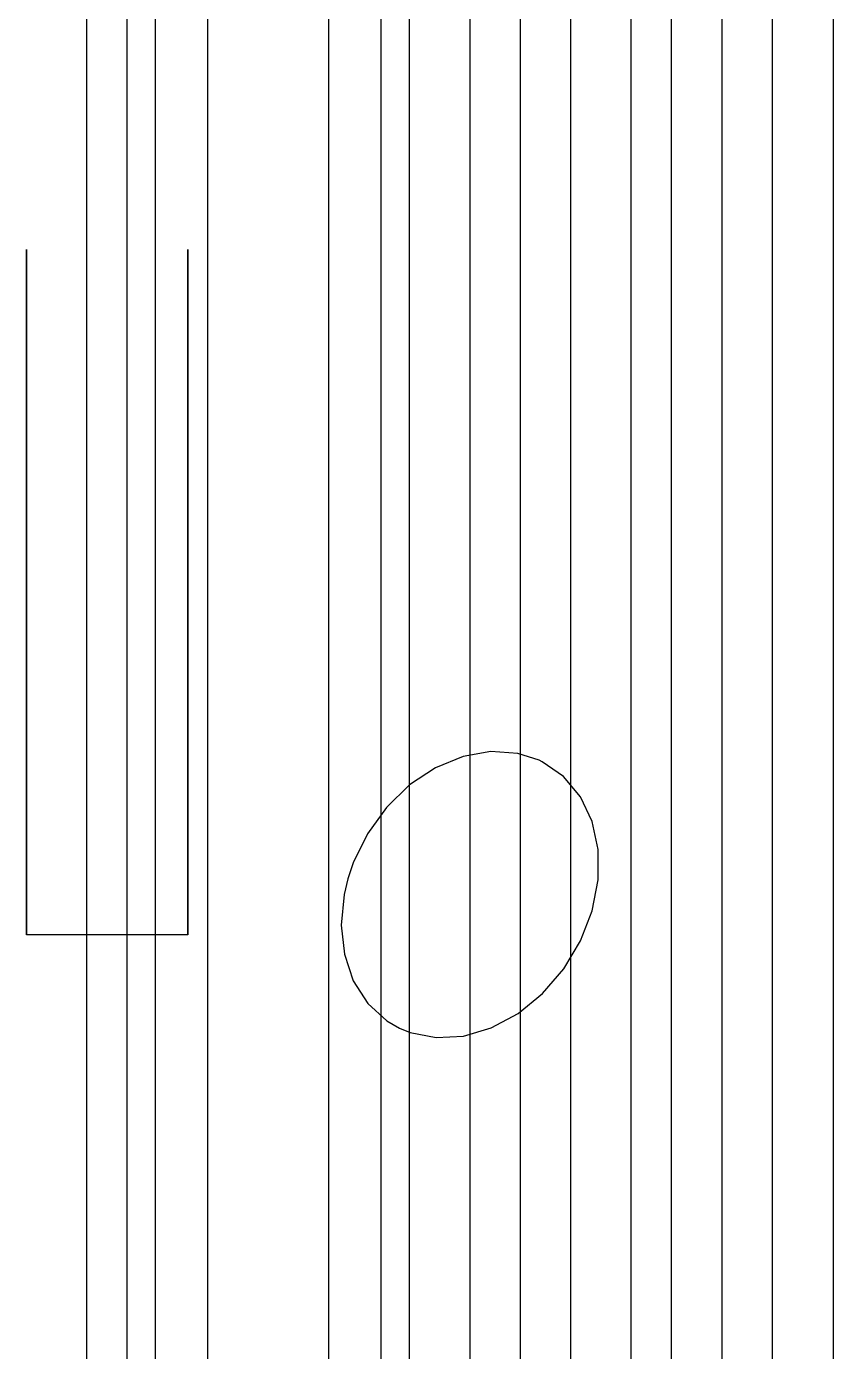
# Model space of a CAD drawing. Header units: millimetres. Extents: x -1175 to 655, y -895 to 720.
# Drawn here: x -977.22 to -972.82, y 45.99 to 53.22 of the extents above; entities that cross this region are included whole.
import ezdxf

# ---------------------------------------------------------------- set-up
doc = ezdxf.new("R2010")
doc.units = ezdxf.units.MM
doc.layers.add('HIDDEN', color=8, linetype='Continuous')

msp = doc.modelspace()

# ---------------------------------------------------------------- linework, layer by layer
at = {"layer": 'HIDDEN'}
for points in [[(-974.7984, 31.32), (-974.7984, 56.84)], [(-974.7984, 31.32), (-974.7984, 56.84)], [(-974.7984, 32.48), (-974.7984, 56.84)], [(-974.7984, 31.32), (-974.7984, 56.84)], [(-974.5234, 31.65), (-974.5234, 56.51)], [(-974.5234, 31.65), (-974.5234, 56.51)], [(-974.5234, 31.65), (-974.5234, 56.51)], [(-974.5234, 31.65), (-974.5234, 56.51)], [(-976.6684, 31.1), (-976.6684, 56.4)], [(-976.6684, 31.1), (-976.6684, 56.4)], [(-976.6684, 32.48), (-976.6684, 56.4)], [(-976.6684, 31.1), (-976.6684, 56.4)], [(-976.5144, 31.1), (-976.5144, 56.4)], [(-976.5144, 31.1), (-976.5144, 56.4)], [(-976.5144, 31.1), (-976.5144, 56.4)], [(-976.5144, 31.1), (-976.5144, 56.4)], [(-976.5144, 31.1), (-976.5144, 56.4)], [(-976.5144, 31.1), (-976.5144, 56.4)], [(-976.5144, 31.1), (-976.5144, 56.4)], [(-976.5144, 31.1), (-976.5144, 56.4)], [(-976.5144, 31.1), (-976.5144, 56.4)], [(-976.5144, 31.1), (-976.5144, 56.4)], [(-976.5144, 31.1), (-976.5144, 56.4)], [(-976.5144, 31.1), (-976.5144, 56.4)], [(-976.5144, 31.1), (-976.5144, 56.4)], [(-976.5144, 31.1), (-976.5144, 56.4)], [(-976.5144, 31.1), (-976.5144, 56.4)], [(-976.5144, 31.1), (-976.5144, 56.4)], [(-976.5144, 31.1), (-976.5144, 56.4)], [(-976.5144, 31.1), (-976.5144, 56.4)], [(-976.5144, 31.1), (-976.5144, 56.4)], [(-976.5144, 31.1), (-976.5144, 56.4)], [(-976.2284, 31.1), (-976.2284, 56.4)], [(-976.2284, 31.1), (-976.2284, 56.4)], [(-975.5684, 31.1), (-975.5684, 56.4)], [(-975.5684, 31.1), (-975.5684, 56.4)], [(-975.2824, 31.1), (-975.2824, 56.4)], [(-975.2824, 31.1), (-975.2824, 56.4)], [(-975.2824, 31.1), (-975.2824, 56.4)], [(-975.2824, 31.1), (-975.2824, 56.4)], [(-975.2824, 31.1), (-975.2824, 56.4)], [(-975.2824, 31.1), (-975.2824, 56.4)], [(-975.2824, 31.1), (-975.2824, 56.4)], [(-975.2824, 31.1), (-975.2824, 56.4)], [(-975.2824, 31.1), (-975.2824, 56.4)], [(-975.2824, 31.1), (-975.2824, 56.4)], [(-975.2824, 31.1), (-975.2824, 56.4)], [(-975.2824, 31.1), (-975.2824, 56.4)], [(-975.2824, 31.1), (-975.2824, 56.4)], [(-975.2824, 31.1), (-975.2824, 56.4)], [(-975.2824, 31.1), (-975.2824, 56.4)], [(-975.2824, 31.1), (-975.2824, 56.4)], [(-975.2824, 31.1), (-975.2824, 56.4)], [(-975.2824, 31.1), (-975.2824, 56.4)], [(-975.2824, 31.1), (-975.2824, 56.4)], [(-975.2824, 31.1), (-975.2824, 56.4)], [(-975.1284, 31.1), (-975.1284, 56.4)], [(-975.1284, 31.1), (-975.1284, 56.4)], [(-975.1284, 32.48), (-975.1284, 56.4)], [(-975.1284, 31.1), (-975.1284, 56.4)], [(-974.2484, 31.98), (-974.2484, 56.18)], [(-974.2484, 31.98), (-974.2484, 56.18)], [(-974.2484, 31.98), (-974.2484, 56.18)], [(-974.2484, 31.98), (-974.2484, 56.18)], [(-973.6984, 32.53), (-973.6984, 55.63)], [(-973.6984, 32.53), (-973.6984, 55.63)], [(-973.6984, 32.53), (-973.6984, 55.63)], [(-973.6984, 32.53), (-973.6984, 55.63)], [(-973.6984, 32.53), (-973.6984, 55.63)], [(-973.6984, 32.53), (-973.6984, 55.63)], [(-973.4234, 32.805), (-973.4234, 55.355)], [(-973.4234, 32.805), (-973.4234, 55.355)], [(-973.4234, 32.805), (-973.4234, 55.355)], [(-973.4234, 32.805), (-973.4234, 55.355)], [(-973.4234, 32.805), (-973.4234, 55.355)], [(-973.4234, 32.805), (-973.4234, 55.355)], [(-973.4234, 32.805), (-973.4234, 55.355)], [(-973.4234, 32.805), (-973.4234, 55.355)], [(-973.1484, 33.08), (-973.1484, 55.08)], [(-973.1484, 33.08), (-973.1484, 55.08)], [(-973.1484, 33.08), (-973.1484, 55.08)], [(-973.1484, 33.08), (-973.1484, 55.08)], [(-973.1484, 33.355), (-973.1484, 54.805)], [(-973.1484, 33.355), (-973.1484, 54.805)], [(-973.1484, 33.355), (-973.1484, 54.805)], [(-973.1484, 33.355), (-973.1484, 54.805)], [(-973.1484, 33.355), (-973.1484, 54.805)], [(-973.1484, 33.355), (-973.1484, 54.805)], [(-973.9184, 33.63), (-973.9184, 54.53)], [(-973.9184, 33.63), (-973.9184, 54.53)], [(-973.9184, 33.63), (-973.9184, 54.53)], [(-976.8884, 33.3), (-976.8884, 54.2)], [(-976.8884, 33.3), (-976.8884, 54.2)], [(-972.8153, 34.18), (-972.8153, 53.98)], [(-977.2184, 52), (-977.2184, 51.9457)], [(-977.2184, 51.9457), (-977.2184, 52)], [(-977.2184, 52), (-977.2184, 51.9457)], [(-977.2184, 51.9457), (-977.2184, 52)], [(-977.2184, 52), (-977.2184, 51.9457)], [(-977.2184, 51.9457), (-977.2184, 52)], [(-977.2184, 52), (-977.2184, 51.9457)], [(-977.2184, 51.9457), (-977.2184, 52)], [(-976.3384, 52), (-976.3384, 51.9457)], [(-976.3384, 51.9457), (-976.3384, 52)], [(-976.3384, 52), (-976.3384, 51.9457)], [(-976.3384, 51.9457), (-976.3384, 52)], [(-976.3384, 52), (-976.3384, 51.9457)], [(-976.3384, 51.9457), (-976.3384, 52)], [(-976.3384, 52), (-976.3384, 51.9457)], [(-976.3384, 51.9457), (-976.3384, 52)], [(-977.2184, 51.9457), (-977.2184, 51.7858)], [(-977.2184, 51.7858), (-977.2184, 51.9457)], [(-977.2184, 51.9457), (-977.2184, 51.7858)], [(-977.2184, 51.7858), (-977.2184, 51.9457)], [(-977.2184, 51.9457), (-977.2184, 51.7858)], [(-977.2184, 51.7858), (-977.2184, 51.9457)], [(-977.2184, 51.9457), (-977.2184, 51.7858)], [(-977.2184, 51.7858), (-977.2184, 51.9457)], [(-976.3384, 51.9457), (-976.3384, 51.7858)], [(-976.3384, 51.7858), (-976.3384, 51.9457)], [(-976.3384, 51.9457), (-976.3384, 51.7858)], [(-976.3384, 51.7858), (-976.3384, 51.9457)], [(-976.3384, 51.9457), (-976.3384, 51.7858)], [(-976.3384, 51.7858), (-976.3384, 51.9457)], [(-976.3384, 51.9457), (-976.3384, 51.7858)], [(-976.3384, 51.7858), (-976.3384, 51.9457)], [(-977.2184, 51.7858), (-977.2184, 51.5297)], [(-977.2184, 51.5297), (-977.2184, 51.7858)], [(-977.2184, 51.7858), (-977.2184, 51.5297)], [(-977.2184, 51.5297), (-977.2184, 51.7858)], [(-977.2184, 51.7858), (-977.2184, 51.5297)], [(-977.2184, 51.5297), (-977.2184, 51.7858)], [(-977.2184, 51.7858), (-977.2184, 51.5297)], [(-977.2184, 51.5297), (-977.2184, 51.7858)], [(-976.3384, 51.7858), (-976.3384, 51.5297)], [(-976.3384, 51.5297), (-976.3384, 51.7858)], [(-976.3384, 51.7858), (-976.3384, 51.5297)], [(-976.3384, 51.5297), (-976.3384, 51.7858)], [(-976.3384, 51.7858), (-976.3384, 51.5297)], [(-976.3384, 51.5297), (-976.3384, 51.7858)], [(-976.3384, 51.7858), (-976.3384, 51.5297)], [(-976.3384, 51.5297), (-976.3384, 51.7858)], [(-977.2184, 51.5297), (-977.2184, 51.1923)], [(-977.2184, 51.1923), (-977.2184, 51.5297)], [(-977.2184, 51.5297), (-977.2184, 51.1923)], [(-977.2184, 51.1923), (-977.2184, 51.5297)], [(-977.2184, 51.5297), (-977.2184, 51.1923)], [(-977.2184, 51.1923), (-977.2184, 51.5297)], [(-977.2184, 51.5297), (-977.2184, 51.1923)], [(-977.2184, 51.1923), (-977.2184, 51.5297)], [(-976.3384, 51.5297), (-976.3384, 51.1923)], [(-976.3384, 51.1923), (-976.3384, 51.5297)], [(-976.3384, 51.5297), (-976.3384, 51.1923)], [(-976.3384, 51.1923), (-976.3384, 51.5297)], [(-976.3384, 51.5297), (-976.3384, 51.1923)], [(-976.3384, 51.1923), (-976.3384, 51.5297)], [(-976.3384, 51.5297), (-976.3384, 51.1923)], [(-976.3384, 51.1923), (-976.3384, 51.5297)], [(-977.2184, 51.1923), (-977.2184, 50.7931)], [(-977.2184, 50.7931), (-977.2184, 51.1923)], [(-977.2184, 51.1923), (-977.2184, 50.7931)], [(-977.2184, 50.7931), (-977.2184, 51.1923)], [(-977.2184, 51.1923), (-977.2184, 50.7931)], [(-977.2184, 50.7931), (-977.2184, 51.1923)], [(-977.2184, 51.1923), (-977.2184, 50.7931)], [(-977.2184, 50.7931), (-977.2184, 51.1923)], [(-976.3384, 51.1923), (-976.3384, 50.7931)], [(-976.3384, 50.7931), (-976.3384, 51.1923)], [(-976.3384, 51.1923), (-976.3384, 50.7931)], [(-976.3384, 50.7931), (-976.3384, 51.1923)], [(-976.3384, 51.1923), (-976.3384, 50.7931)], [(-976.3384, 50.7931), (-976.3384, 51.1923)], [(-976.3384, 51.1923), (-976.3384, 50.7931)], [(-976.3384, 50.7931), (-976.3384, 51.1923)], [(-977.2184, 50.7931), (-977.2184, 50.3554)], [(-977.2184, 50.3554), (-977.2184, 50.7931)], [(-977.2184, 50.7931), (-977.2184, 50.3554)], [(-977.2184, 50.3554), (-977.2184, 50.7931)], [(-977.2184, 50.7931), (-977.2184, 50.3554)], [(-977.2184, 50.3554), (-977.2184, 50.7931)], [(-977.2184, 50.7931), (-977.2184, 50.3554)], [(-977.2184, 50.3554), (-977.2184, 50.7931)], [(-976.3384, 50.7931), (-976.3384, 50.3554)], [(-976.3384, 50.3554), (-976.3384, 50.7931)], [(-976.3384, 50.7931), (-976.3384, 50.3554)], [(-976.3384, 50.3554), (-976.3384, 50.7931)], [(-976.3384, 50.7931), (-976.3384, 50.3554)], [(-976.3384, 50.3554), (-976.3384, 50.7931)], [(-976.3384, 50.7931), (-976.3384, 50.3554)], [(-976.3384, 50.3554), (-976.3384, 50.7931)], [(-977.2184, 50.3554), (-977.2184, 49.9046)], [(-977.2184, 49.9046), (-977.2184, 50.3554)], [(-977.2184, 50.3554), (-977.2184, 49.9046)], [(-977.2184, 49.9046), (-977.2184, 50.3554)], [(-977.2184, 50.3554), (-977.2184, 49.9046)], [(-977.2184, 49.9046), (-977.2184, 50.3554)], [(-977.2184, 50.3554), (-977.2184, 49.9046)], [(-977.2184, 49.9046), (-977.2184, 50.3554)], [(-976.3384, 50.3554), (-976.3384, 49.9046)], [(-976.3384, 49.9046), (-976.3384, 50.3554)], [(-976.3384, 50.3554), (-976.3384, 49.9046)], [(-976.3384, 49.9046), (-976.3384, 50.3554)], [(-976.3384, 50.3554), (-976.3384, 49.9046)], [(-976.3384, 49.9046), (-976.3384, 50.3554)], [(-976.3384, 50.3554), (-976.3384, 49.9046)], [(-976.3384, 49.9046), (-976.3384, 50.3554)], [(-977.2184, 49.9046), (-977.2184, 49.4669)], [(-977.2184, 49.4669), (-977.2184, 49.9046)], [(-977.2184, 49.9046), (-977.2184, 49.4669)], [(-977.2184, 49.4669), (-977.2184, 49.9046)], [(-977.2184, 49.9046), (-977.2184, 49.4669)], [(-977.2184, 49.4669), (-977.2184, 49.9046)], [(-977.2184, 49.9046), (-977.2184, 49.4669)], [(-977.2184, 49.4669), (-977.2184, 49.9046)], [(-976.3384, 49.9046), (-976.3384, 49.4669)], [(-976.3384, 49.4669), (-976.3384, 49.9046)], [(-976.3384, 49.9046), (-976.3384, 49.4669)], [(-976.3384, 49.4669), (-976.3384, 49.9046)], [(-976.3384, 49.9046), (-976.3384, 49.4669)], [(-976.3384, 49.4669), (-976.3384, 49.9046)], [(-976.3384, 49.9046), (-976.3384, 49.4669)], [(-976.3384, 49.4669), (-976.3384, 49.9046)], [(-977.2184, 49.4669), (-977.2184, 49.0677)], [(-977.2184, 49.0677), (-977.2184, 49.4669)], [(-977.2184, 49.4669), (-977.2184, 49.0677)], [(-977.2184, 49.0677), (-977.2184, 49.4669)], [(-977.2184, 49.4669), (-977.2184, 49.0677)], [(-977.2184, 49.0677), (-977.2184, 49.4669)], [(-977.2184, 49.4669), (-977.2184, 49.0677)], [(-977.2184, 49.0677), (-977.2184, 49.4669)], [(-976.3384, 49.4669), (-976.3384, 49.0677)], [(-976.3384, 49.0677), (-976.3384, 49.4669)], [(-976.3384, 49.4669), (-976.3384, 49.0677)], [(-976.3384, 49.0677), (-976.3384, 49.4669)], [(-976.3384, 49.4669), (-976.3384, 49.0677)], [(-976.3384, 49.0677), (-976.3384, 49.4669)], [(-976.3384, 49.4669), (-976.3384, 49.0677)], [(-976.3384, 49.0677), (-976.3384, 49.4669)], [(-974.8366, 49.2341), (-974.9867, 49.1725)], [(-974.6847, 49.2604), (-974.8366, 49.2341)], [(-974.5383, 49.2502), (-974.6847, 49.2604)], [(-974.4211, 49.213), (-974.5383, 49.2502)], [(-974.9867, 49.1725), (-975.128, 49.0784)], [(-974.4041, 49.2039), (-974.4211, 49.213)], [(-974.2884, 49.1239), (-974.4041, 49.2039)], [(-974.1965, 49.0139), (-974.2884, 49.1239)], [(-977.2184, 49.0677), (-977.2184, 48.7303)], [(-977.2184, 48.7303), (-977.2184, 49.0677)], [(-977.2184, 49.0677), (-977.2184, 48.7303)], [(-977.2184, 48.7303), (-977.2184, 49.0677)], [(-977.2184, 49.0677), (-977.2184, 48.7303)], [(-977.2184, 48.7303), (-977.2184, 49.0677)], [(-977.2184, 49.0677), (-977.2184, 48.7303)], [(-977.2184, 48.7303), (-977.2184, 49.0677)], [(-976.3384, 49.0677), (-976.3384, 48.7303)], [(-976.3384, 48.7303), (-976.3384, 49.0677)], [(-976.3384, 49.0677), (-976.3384, 48.7303)], [(-976.3384, 48.7303), (-976.3384, 49.0677)], [(-976.3384, 49.0677), (-976.3384, 48.7303)], [(-976.3384, 48.7303), (-976.3384, 49.0677)], [(-976.3384, 49.0677), (-976.3384, 48.7303)], [(-976.3384, 48.7303), (-976.3384, 49.0677)], [(-975.128, 49.0784), (-975.2538, 48.9563)], [(-975.2538, 48.9563), (-975.358, 48.8122)], [(-974.1327, 48.879), (-974.1965, 49.0139)], [(-974.1, 48.7255), (-974.1327, 48.879)], [(-975.358, 48.8122), (-975.436, 48.6533)], [(-977.2184, 48.7303), (-977.2184, 48.4742)], [(-977.2184, 48.4742), (-977.2184, 48.7303)], [(-977.2184, 48.7303), (-977.2184, 48.4742)], [(-977.2184, 48.4742), (-977.2184, 48.7303)], [(-977.2184, 48.7303), (-977.2184, 48.4742)], [(-977.2184, 48.4742), (-977.2184, 48.7303)], [(-977.2184, 48.7303), (-977.2184, 48.4742)], [(-977.2184, 48.4742), (-977.2184, 48.7303)], [(-976.3384, 48.7303), (-976.3384, 48.4742)], [(-976.3384, 48.4742), (-976.3384, 48.7303)], [(-976.3384, 48.7303), (-976.3384, 48.4742)], [(-976.3384, 48.4742), (-976.3384, 48.7303)], [(-976.3384, 48.7303), (-976.3384, 48.4742)], [(-976.3384, 48.4742), (-976.3384, 48.7303)], [(-976.3384, 48.7303), (-976.3384, 48.4742)], [(-976.3384, 48.4742), (-976.3384, 48.7303)], [(-974.0998, 48.5606), (-974.1, 48.7255)], [(-975.436, 48.6533), (-975.465, 48.567)], [(-975.465, 48.567), (-975.4856, 48.48)], [(-974.1321, 48.3919), (-974.0998, 48.5606)], [(-977.2184, 48.4742), (-977.2184, 48.3143)], [(-977.2184, 48.3143), (-977.2184, 48.4742)], [(-977.2184, 48.4742), (-977.2184, 48.3143)], [(-977.2184, 48.3143), (-977.2184, 48.4742)], [(-977.2184, 48.4742), (-977.2184, 48.3143)], [(-977.2184, 48.3143), (-977.2184, 48.4742)], [(-977.2184, 48.4742), (-977.2184, 48.3143)], [(-977.2184, 48.3143), (-977.2184, 48.4742)], [(-976.3384, 48.4742), (-976.3384, 48.3143)], [(-976.3384, 48.3143), (-976.3384, 48.4742)], [(-976.3384, 48.4742), (-976.3384, 48.3143)], [(-976.3384, 48.3143), (-976.3384, 48.4742)], [(-976.3384, 48.4742), (-976.3384, 48.3143)], [(-976.3384, 48.3143), (-976.3384, 48.4742)], [(-976.3384, 48.4742), (-976.3384, 48.3143)], [(-976.3384, 48.3143), (-976.3384, 48.4742)], [(-975.4856, 48.48), (-975.501, 48.314)], [(-974.1955, 48.2273), (-974.1321, 48.3919)], [(-977.2184, 48.3143), (-977.2184, 48.26)], [(-977.2184, 48.26), (-977.2184, 48.3143)], [(-977.2184, 48.3143), (-977.2184, 48.26)], [(-977.2184, 48.26), (-977.2184, 48.3143)], [(-977.2184, 48.3143), (-977.2184, 48.26)], [(-977.2184, 48.26), (-977.2184, 48.3143)], [(-977.2184, 48.3143), (-977.2184, 48.26)], [(-977.2184, 48.26), (-977.2184, 48.3143)], [(-976.3384, 48.3143), (-976.3384, 48.26)], [(-976.3384, 48.26), (-976.3384, 48.3143)], [(-976.3384, 48.3143), (-976.3384, 48.26)], [(-976.3384, 48.26), (-976.3384, 48.3143)], [(-976.3384, 48.3143), (-976.3384, 48.26)], [(-976.3384, 48.26), (-976.3384, 48.3143)], [(-976.3384, 48.3143), (-976.3384, 48.26)], [(-976.3384, 48.26), (-976.3384, 48.3143)], [(-975.501, 48.314), (-975.4842, 48.1546)], [(-976.3384, 48.26), (-977.2184, 48.26)], [(-976.3384, 48.26), (-977.2184, 48.26)], [(-976.3384, 48.26), (-977.2184, 48.26)], [(-976.3384, 48.26), (-977.2184, 48.26)], [(-974.2871, 48.0745), (-974.1955, 48.2273)], [(-975.4842, 48.1546), (-975.4354, 48.0097)], [(-975.4354, 48.0097), (-975.3567, 47.8865)], [(-974.4024, 47.9406), (-974.2871, 48.0745)], [(-974.5363, 47.8318), (-974.4024, 47.9406)], [(-975.3567, 47.8865), (-975.2518, 47.791)], [(-975.2518, 47.791), (-975.1833, 47.7514)], [(-974.6824, 47.7533), (-974.5363, 47.8318)], [(-975.1833, 47.7514), (-975.1256, 47.7279)], [(-975.1256, 47.7279), (-974.9841, 47.7)], [(-974.8341, 47.7086), (-974.6824, 47.7533)], [(-974.9841, 47.7), (-974.8341, 47.7086)]]:
    msp.add_lwpolyline(points, dxfattribs=at)

doc.saveas('drawing.dxf')
